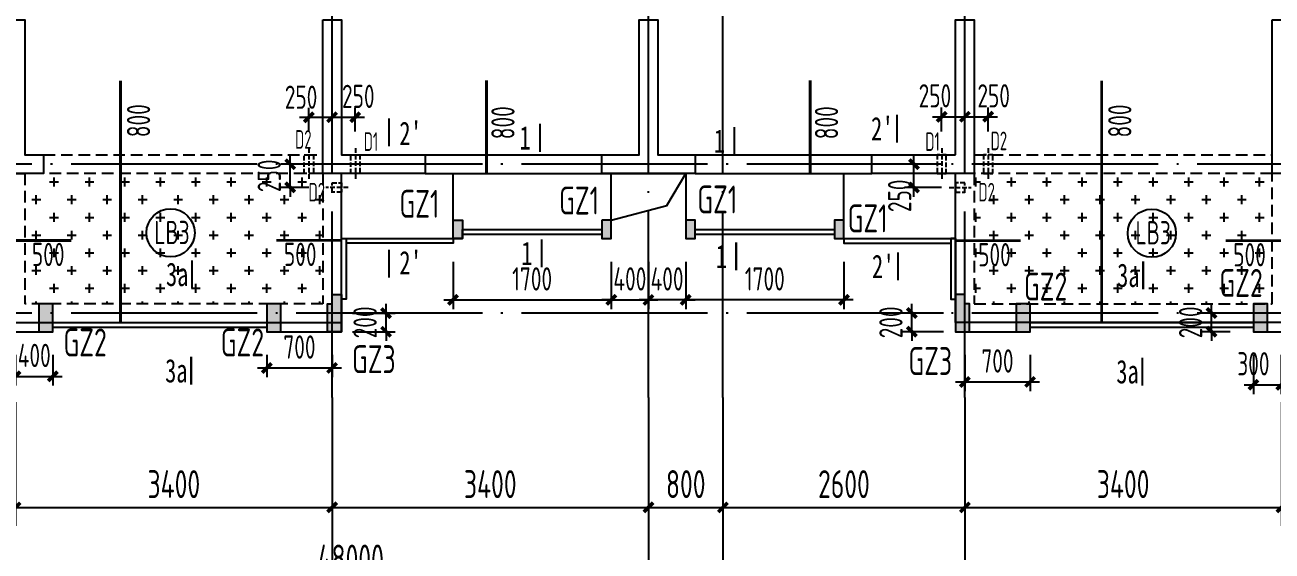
# Model space of a CAD drawing. Extents: x -173820 to 521180, y -715739 to 158231.
# Drawn here: x 15255 to 28655, y -54477 to -48822 of the extents above; entities that cross this region are included whole.
import ezdxf
from ezdxf.enums import TextEntityAlignment as Align

# ---------------------------------------------------------------- set-up
doc = ezdxf.new("R2010")
doc.units = 0
doc.header["$LTSCALE"] = 1000
for name, pattern in [('CONTINOUS', [0]), ('DASH', [0.35, 0.25, -0.1]), ('DOTE', [2.42, 2, -0.2, 0.02, -0.2]), ('HIDDEN2', [0.1875, 0.125, -0.0625])]:
    doc.linetypes.add(name, pattern=pattern)
for name, color, linetype in [('A-外装饰线脚', 7, 'Continuous'), ('A-线脚看线', 9, 'Continuous'), ('A-设备穿墙洞', 161, 'Continuous'), ('AXIS', 1, 'DOTE'), ('DIM', 3, 'Continuous'), ('DIM1', 3, 'Continuous'), ('JG1', 3, 'Continuous'), ('填充', 8, 'Continuous'), ('墙', 6, 'Continuous'), ('挑板', 3, 'Continuous'), ('板筋', 6, 'Continuous'), ('柱', 2, 'Continuous'), ('梁', 4, 'HIDDEN2'), ('模板线', 3, 'Continuous'), ('钢筋_文字', 7, 'Continuous'), ('钢筋长度标注', 7, 'Continuous')]:
    doc.layers.add(name, color=color, linetype=linetype)
doc.styles.add('TSSD_BOLD', font='tssdeng2.shx', dxfattribs={"width": 0.7, "height": 250, "bigfont": 'CHINA.shx'})
doc.styles.add('TSSD_Dimension', font='tssdeng.shx', dxfattribs={"width": 0.7, "bigfont": 'Hztxt.shx'})
doc.styles.add('zzt', font='tssdeng.shx', dxfattribs={"width": 0.7, "height": 300, "bigfont": 'tssdchn.shx'})
doc.styles.add('钢筋长度', font='tssdeng.shx', dxfattribs={"width": 0.7, "height": 300, "bigfont": 'tssdchn.shx'})
doc.styles.add('黑体', font='simhei.ttf', dxfattribs={"width": 0.8})
doc.dimstyles.new('DIM_1_100', dxfattribs={"dimtxt": 300, "dimasz": 100, "dimexe": 200, "dimexo": 50, "dimgap": 100, "dimtad": 1, "dimdec": 0, "dimzin": 0, "dimdsep": 46, "dimtxsty": 'zzt', "dimblk": 'ARCHTICK', "dimcen": 0, "dimclrt": 7, "dimadec": 0, "dimazin": 0, "dimtfac": 1, "dimtdec": 0, "dimtix": 1, "dimtmove": 2, "dimatfit": 0, "dimldrblk": 'ARCHTICK', "dimfxl": 0, "dimtolj": 1, "dimarcsym": 0})
doc.dimstyles.new('TSSD_100_100', dxfattribs={"dimtxt": 250, "dimasz": 100, "dimexe": 100, "dimexo": 250, "dimgap": 100, "dimtad": 1, "dimdec": 0, "dimzin": 0, "dimdsep": 46, "dimtxsty": 'TSSD_Dimension', "dimblk": 'ARCHTICK', "dimcen": 0, "dimdle": 100, "dimclrd": 3, "dimclre": 3, "dimclrt": 7, "dimadec": 0, "dimazin": 0, "dimtfac": 1, "dimtdec": 0, "dimtix": 1, "dimtmove": 2, "dimatfit": 3, "dimfxl": 0, "dimtolj": 1, "dimtzin": 0, "dimarcsym": 0})
pattern_1 = [(0, (-5244.65, -50319.18), (190.5, 190.5), [95.25, -285.75]), (90, (-5197.03, -50366.8), (-190.5, 190.5), [95.25, -285.75])]

# ---------------------------------------------------------------- blocks, each defined once
blk = doc.blocks.new('_ArchTick')
at = {"color": 4, "linetype": 'ByBlock', "const_width": 0.4}
blk.add_lwpolyline([(-0.5, -0.5), (0.5, 0.5)], dxfattribs=at)
blk = doc.blocks.new('*D436')
at = {"layer": 'Defpoints', "color": 0}
for p in [(20400, -2508), (23800, -2508), (23800, -3688)]:
    blk.add_point(p, dxfattribs=at)
at = {"layer": 'DIM1', "color": 0, "lineweight": -2}
for p, q in [((20400, -2558), (20400, -3888)), ((23800, -2558), (23800, -3888)), ((20400, -3688), (23800, -3688))]:
    blk.add_line(p, q, dxfattribs=at)
at = {"layer": 'DIM1', "color": 0, "lineweight": -2, "xscale": 100, "yscale": 100, "zscale": 100, "rotation": 180}
blk.add_blockref('_ArchTick', (20400, -3688), dxfattribs=at)
at = {"layer": 'DIM1', "color": 0, "lineweight": -2, "xscale": 100, "yscale": 100, "zscale": 100}
blk.add_blockref('_ArchTick', (23800, -3688), dxfattribs=at)
at = {"layer": 'DIM1', "color": 7, "insert": (22100, -3438), "char_height": 300, "attachment_point": 5, "style": 'zzt'}
blk.add_mtext('\\A1;3400', dxfattribs=at)
blk = doc.blocks.new('*D437')
at = {"layer": 'Defpoints', "color": 0}
for p in [(23800, -2508), (27200, -2508), (27200, -3688)]:
    blk.add_point(p, dxfattribs=at)
at = {"layer": 'DIM1', "color": 0, "lineweight": -2}
for p, q in [((23800, -2558), (23800, -3888)), ((27200, -2558), (27200, -3888)), ((23800, -3688), (27200, -3688))]:
    blk.add_line(p, q, dxfattribs=at)
at = {"layer": 'DIM1', "color": 0, "lineweight": -2, "xscale": 100, "yscale": 100, "zscale": 100, "rotation": 180}
blk.add_blockref('_ArchTick', (23800, -3688), dxfattribs=at)
at = {"layer": 'DIM1', "color": 0, "lineweight": -2, "xscale": 100, "yscale": 100, "zscale": 100}
blk.add_blockref('_ArchTick', (27200, -3688), dxfattribs=at)
at = {"layer": 'DIM1', "color": 7, "insert": (25500, -3438), "char_height": 300, "attachment_point": 5, "style": 'zzt'}
blk.add_mtext('\\A1;3400', dxfattribs=at)
blk = doc.blocks.new('*D438')
at = {"layer": 'Defpoints', "color": 0}
for p in [(27200, -2508), (28000, -2508), (28000, -3688)]:
    blk.add_point(p, dxfattribs=at)
at = {"layer": 'DIM1', "color": 0, "lineweight": -2}
for p, q in [((27200, -2558), (27200, -3888)), ((28000, -2558), (28000, -3888)), ((27200, -3688), (28000, -3688))]:
    blk.add_line(p, q, dxfattribs=at)
at = {"layer": 'DIM1', "color": 0, "lineweight": -2, "xscale": 100, "yscale": 100, "zscale": 100, "rotation": 180}
blk.add_blockref('_ArchTick', (27200, -3688), dxfattribs=at)
at = {"layer": 'DIM1', "color": 0, "lineweight": -2, "xscale": 100, "yscale": 100, "zscale": 100}
blk.add_blockref('_ArchTick', (28000, -3688), dxfattribs=at)
at = {"layer": 'DIM1', "color": 7, "insert": (27600, -3438), "char_height": 300, "attachment_point": 5, "style": 'zzt'}
blk.add_mtext('\\A1;800', dxfattribs=at)
blk = doc.blocks.new('*D439')
at = {"layer": 'Defpoints', "color": 0}
for p in [(28000, -2508), (30600, -2508), (30600, -3688)]:
    blk.add_point(p, dxfattribs=at)
at = {"layer": 'DIM1', "color": 0, "lineweight": -2}
for p, q in [((28000, -2558), (28000, -3888)), ((30600, -2558), (30600, -3888)), ((28000, -3688), (30600, -3688))]:
    blk.add_line(p, q, dxfattribs=at)
at = {"layer": 'DIM1', "color": 0, "lineweight": -2, "xscale": 100, "yscale": 100, "zscale": 100, "rotation": 180}
blk.add_blockref('_ArchTick', (28000, -3688), dxfattribs=at)
at = {"layer": 'DIM1', "color": 0, "lineweight": -2, "xscale": 100, "yscale": 100, "zscale": 100}
blk.add_blockref('_ArchTick', (30600, -3688), dxfattribs=at)
at = {"layer": 'DIM1', "color": 7, "insert": (29300, -3438), "char_height": 300, "attachment_point": 5, "style": 'zzt'}
blk.add_mtext('\\A1;2600', dxfattribs=at)
blk = doc.blocks.new('*D440')
at = {"layer": 'Defpoints', "color": 0}
for p in [(30600, -2508), (34000, -2508), (34000, -3688)]:
    blk.add_point(p, dxfattribs=at)
at = {"layer": 'DIM1', "color": 0, "lineweight": -2}
for p, q in [((30600, -2558), (30600, -3888)), ((34000, -2558), (34000, -3888)), ((30600, -3688), (34000, -3688))]:
    blk.add_line(p, q, dxfattribs=at)
at = {"layer": 'DIM1', "color": 0, "lineweight": -2, "xscale": 100, "yscale": 100, "zscale": 100, "rotation": 180}
blk.add_blockref('_ArchTick', (30600, -3688), dxfattribs=at)
at = {"layer": 'DIM1', "color": 0, "lineweight": -2, "xscale": 100, "yscale": 100, "zscale": 100}
blk.add_blockref('_ArchTick', (34000, -3688), dxfattribs=at)
at = {"layer": 'DIM1', "color": 7, "insert": (32300, -3438), "char_height": 300, "attachment_point": 5, "style": 'zzt'}
blk.add_mtext('\\A1;3400', dxfattribs=at)
blk = doc.blocks.new('*D446')
at = {"layer": 'Defpoints', "color": 0}
for p in [(0, -2508), (48000, -2508), (48000, -4488)]:
    blk.add_point(p, dxfattribs=at)
at = {"layer": 'DIM1', "color": 0, "lineweight": -2}
for p, q in [((0, -2558), (0, -4688)), ((48000, -2558), (48000, -4688)), ((0, -4488), (48000, -4488))]:
    blk.add_line(p, q, dxfattribs=at)
at = {"layer": 'DIM1', "color": 0, "lineweight": -2, "xscale": 100, "yscale": 100, "zscale": 100, "rotation": 180}
blk.add_blockref('_ArchTick', (0, -4488), dxfattribs=at)
at = {"layer": 'DIM1', "color": 0, "lineweight": -2, "xscale": 100, "yscale": 100, "zscale": 100}
blk.add_blockref('_ArchTick', (48000, -4488), dxfattribs=at)
at = {"layer": 'DIM1', "color": 7, "insert": (24000, -4238), "char_height": 300, "attachment_point": 5, "style": 'zzt'}
blk.add_mtext('\\A1;48000', dxfattribs=at)
blk = doc.blocks.new('*D2415')
at = {"layer": 'Defpoints', "color": 0}
for p in [(14755, -52119), (15155, -52119), (15155, -52599)]:
    blk.add_point(p, dxfattribs=at)
at = {"layer": 'DIM', "color": 3, "lineweight": -2}
for p, q in [((14755, -52369), (14755, -52699)), ((15155, -52369), (15155, -52699)), ((14755, -52599), (14655, -52599)), ((14755, -52599), (15155, -52599)), ((15155, -52599), (15255, -52599))]:
    blk.add_line(p, q, dxfattribs=at)
at = {"layer": 'DIM', "color": 3, "lineweight": -2, "xscale": 100, "yscale": 100, "zscale": 100}
blk.add_blockref('_ArchTick', (14755, -52599), dxfattribs=at)
at = {"layer": 'DIM', "color": 3, "lineweight": -2, "xscale": 100, "yscale": 100, "zscale": 100, "rotation": 180}
blk.add_blockref('_ArchTick', (15155, -52599), dxfattribs=at)
at = {"layer": 'DIM', "color": 7, "insert": (14955, -52374), "char_height": 250, "attachment_point": 5, "style": 'TSSD_Dimension'}
blk.add_mtext('\\A1;400', dxfattribs=at)
blk = doc.blocks.new('*D2416')
at = {"layer": 'Defpoints', "color": 0}
for p in [(15155, -52119), (15555, -52119), (15555, -52599)]:
    blk.add_point(p, dxfattribs=at)
at = {"layer": 'DIM', "color": 3, "lineweight": -2}
for p, q in [((15155, -52369), (15155, -52699)), ((15555, -52369), (15555, -52699)), ((15155, -52599), (15055, -52599)), ((15155, -52599), (15555, -52599)), ((15555, -52599), (15655, -52599))]:
    blk.add_line(p, q, dxfattribs=at)
at = {"layer": 'DIM', "color": 3, "lineweight": -2, "xscale": 100, "yscale": 100, "zscale": 100}
blk.add_blockref('_ArchTick', (15155, -52599), dxfattribs=at)
at = {"layer": 'DIM', "color": 3, "lineweight": -2, "xscale": 100, "yscale": 100, "zscale": 100, "rotation": 180}
blk.add_blockref('_ArchTick', (15555, -52599), dxfattribs=at)
at = {"layer": 'DIM', "color": 7, "insert": (15355, -52374), "char_height": 250, "attachment_point": 5, "style": 'TSSD_Dimension'}
blk.add_mtext('\\A1;400', dxfattribs=at)
blk = doc.blocks.new('*D2417')
at = {"layer": 'Defpoints', "color": 0}
for p in [(17855, -52119), (18555, -52119), (18555, -52509)]:
    blk.add_point(p, dxfattribs=at)
at = {"layer": 'DIM', "color": 3, "lineweight": -2}
for p, q in [((17855, -52369), (17855, -52609)), ((18555, -52369), (18555, -52609)), ((17755, -52509), (18655, -52509))]:
    blk.add_line(p, q, dxfattribs=at)
at = {"layer": 'DIM', "color": 3, "lineweight": -2, "xscale": 100, "yscale": 100, "zscale": 100, "rotation": 180}
blk.add_blockref('_ArchTick', (17855, -52509), dxfattribs=at)
at = {"layer": 'DIM', "color": 3, "lineweight": -2, "xscale": 100, "yscale": 100, "zscale": 100}
blk.add_blockref('_ArchTick', (18555, -52509), dxfattribs=at)
at = {"layer": 'DIM', "color": 7, "insert": (18205, -52284), "char_height": 250, "attachment_point": 5, "style": 'TSSD_Dimension'}
blk.add_mtext('\\A1;700', dxfattribs=at)
blk = doc.blocks.new('*D2418')
at = {"layer": 'Defpoints', "color": 0}
for p in [(19855, -51117), (21555, -51117), (21555, -51777)]:
    blk.add_point(p, dxfattribs=at)
at = {"layer": 'DIM', "color": 3, "lineweight": -2}
for p, q in [((19855, -51367), (19855, -51877)), ((21555, -51367), (21555, -51877)), ((19755, -51777), (21655, -51777))]:
    blk.add_line(p, q, dxfattribs=at)
at = {"layer": 'DIM', "color": 3, "lineweight": -2, "xscale": 100, "yscale": 100, "zscale": 100, "rotation": 180}
blk.add_blockref('_ArchTick', (19855, -51777), dxfattribs=at)
at = {"layer": 'DIM', "color": 3, "lineweight": -2, "xscale": 100, "yscale": 100, "zscale": 100}
blk.add_blockref('_ArchTick', (21555, -51777), dxfattribs=at)
at = {"layer": 'DIM', "color": 7, "insert": (20705, -51552), "char_height": 250, "attachment_point": 5, "style": 'TSSD_Dimension'}
blk.add_mtext('\\A1;1700', dxfattribs=at)
blk = doc.blocks.new('*D2419')
at = {"layer": 'Defpoints', "color": 0}
for p in [(21555, -51117), (21955, -51117), (21955, -51777)]:
    blk.add_point(p, dxfattribs=at)
at = {"layer": 'DIM', "color": 3, "lineweight": -2}
for p, q in [((21555, -51367), (21555, -51877)), ((21955, -51367), (21955, -51877)), ((21555, -51777), (21455, -51777)), ((21555, -51777), (21955, -51777)), ((21955, -51777), (22055, -51777))]:
    blk.add_line(p, q, dxfattribs=at)
at = {"layer": 'DIM', "color": 3, "lineweight": -2, "xscale": 100, "yscale": 100, "zscale": 100}
blk.add_blockref('_ArchTick', (21555, -51777), dxfattribs=at)
at = {"layer": 'DIM', "color": 3, "lineweight": -2, "xscale": 100, "yscale": 100, "zscale": 100, "rotation": 180}
blk.add_blockref('_ArchTick', (21955, -51777), dxfattribs=at)
at = {"layer": 'DIM', "color": 7, "insert": (21755, -51552), "char_height": 250, "attachment_point": 5, "style": 'TSSD_Dimension'}
blk.add_mtext('\\A1;400', dxfattribs=at)
blk = doc.blocks.new('*D2420')
at = {"layer": 'Defpoints', "color": 0}
for p in [(22355, -51117), (24055, -51117), (22355, -51777)]:
    blk.add_point(p, dxfattribs=at)
at = {"layer": 'DIM', "color": 3, "lineweight": -2}
for p, q in [((22355, -51367), (22355, -51877)), ((24055, -51367), (24055, -51877)), ((24155, -51777), (22255, -51777))]:
    blk.add_line(p, q, dxfattribs=at)
at = {"layer": 'DIM', "color": 3, "lineweight": -2, "xscale": 100, "yscale": 100, "zscale": 100, "rotation": 180}
blk.add_blockref('_ArchTick', (22355, -51777), dxfattribs=at)
at = {"layer": 'DIM', "color": 3, "lineweight": -2, "xscale": 100, "yscale": 100, "zscale": 100}
blk.add_blockref('_ArchTick', (24055, -51777), dxfattribs=at)
at = {"layer": 'DIM', "color": 7, "insert": (23205, -51552), "char_height": 250, "attachment_point": 5, "style": 'TSSD_Dimension'}
blk.add_mtext('\\A1;1700', dxfattribs=at)
blk = doc.blocks.new('*D2421')
at = {"layer": 'Defpoints', "color": 0}
for p in [(21955, -51777), (21955, -51777), (22355, -51777)]:
    blk.add_point(p, dxfattribs=at)
at = {"layer": 'DIM', "color": 3, "lineweight": -2}
for p, q in [((21955, -51527), (21955, -51677)), ((22355, -51527), (22355, -51677)), ((21955, -51777), (21855, -51777)), ((22355, -51777), (21955, -51777)), ((22355, -51777), (22455, -51777))]:
    blk.add_line(p, q, dxfattribs=at)
at = {"layer": 'DIM', "color": 3, "lineweight": -2, "xscale": 100, "yscale": 100, "zscale": 100}
blk.add_blockref('_ArchTick', (21955, -51777), dxfattribs=at)
at = {"layer": 'DIM', "color": 3, "lineweight": -2, "xscale": 100, "yscale": 100, "zscale": 100, "rotation": 180}
blk.add_blockref('_ArchTick', (22355, -51777), dxfattribs=at)
at = {"layer": 'DIM', "color": 7, "insert": (22155, -51552), "char_height": 250, "attachment_point": 5, "style": 'TSSD_Dimension'}
blk.add_mtext('\\A1;400', dxfattribs=at)
blk = doc.blocks.new('*D2422')
at = {"layer": 'Defpoints', "color": 0}
for p in [(25355, -52119), (26055, -52119), (26055, -52659)]:
    blk.add_point(p, dxfattribs=at)
at = {"layer": 'DIM', "color": 3, "lineweight": -2}
for p, q in [((25355, -52369), (25355, -52759)), ((26055, -52369), (26055, -52759)), ((25255, -52659), (26155, -52659))]:
    blk.add_line(p, q, dxfattribs=at)
at = {"layer": 'DIM', "color": 3, "lineweight": -2, "xscale": 100, "yscale": 100, "zscale": 100, "rotation": 180}
blk.add_blockref('_ArchTick', (25355, -52659), dxfattribs=at)
at = {"layer": 'DIM', "color": 3, "lineweight": -2, "xscale": 100, "yscale": 100, "zscale": 100}
blk.add_blockref('_ArchTick', (26055, -52659), dxfattribs=at)
at = {"layer": 'DIM', "color": 7, "insert": (25705, -52434), "char_height": 250, "attachment_point": 5, "style": 'TSSD_Dimension'}
blk.add_mtext('\\A1;700', dxfattribs=at)
blk = doc.blocks.new('*D2423')
at = {"layer": 'Defpoints', "color": 0}
for p in [(28455, -52119), (28755, -52119), (28755, -52689)]:
    blk.add_point(p, dxfattribs=at)
at = {"layer": 'DIM', "color": 3, "lineweight": -2}
for p, q in [((28455, -52369), (28455, -52789)), ((28755, -52369), (28755, -52789)), ((28355, -52689), (28855, -52689))]:
    blk.add_line(p, q, dxfattribs=at)
at = {"layer": 'DIM', "color": 3, "lineweight": -2, "xscale": 100, "yscale": 100, "zscale": 100, "rotation": 180}
blk.add_blockref('_ArchTick', (28455, -52689), dxfattribs=at)
at = {"layer": 'DIM', "color": 3, "lineweight": -2, "xscale": 100, "yscale": 100, "zscale": 100}
blk.add_blockref('_ArchTick', (28755, -52689), dxfattribs=at)
at = {"layer": 'DIM', "color": 7, "insert": (28455, -52464), "char_height": 250, "attachment_point": 5, "style": 'TSSD_Dimension'}
blk.add_mtext('\\A1;300', dxfattribs=at)
blk = doc.blocks.new('*D2440')
at = {"layer": 'Defpoints', "color": 0}
for p in [(18525, -51919), (19135, -51919), (18525, -52119)]:
    blk.add_point(p, dxfattribs=at)
at = {"layer": 'DIM', "color": 3, "lineweight": -2}
for p, q in [((19135, -51919), (19135, -51819)), ((18775, -51919), (19235, -51919)), ((19135, -52119), (19135, -51919)), ((18775, -52119), (19235, -52119)), ((19135, -52119), (19135, -52219))]:
    blk.add_line(p, q, dxfattribs=at)
at = {"layer": 'DIM', "color": 3, "lineweight": -2, "xscale": 100, "yscale": 100, "zscale": 100}
for p, rotation in [((19135, -51919), 270), ((19135, -52119), 90)]:
    blk.add_blockref('_ArchTick', p, dxfattribs=dict(at, rotation=rotation))
at = {"layer": 'DIM', "color": 7, "insert": (18910, -52019), "char_height": 250, "attachment_point": 5, "rotation": 90, "style": 'TSSD_Dimension'}
blk.add_mtext('\\A1;200', dxfattribs=at)
blk = doc.blocks.new('*D2441')
at = {"layer": 'Defpoints', "color": 0}
for p in [(24785, -51919), (25375, -51919), (25375, -52119)]:
    blk.add_point(p, dxfattribs=at)
at = {"layer": 'DIM', "color": 3, "lineweight": -2}
for p, q in [((24785, -51919), (24785, -51819)), ((25125, -51919), (24685, -51919)), ((24785, -52119), (24785, -51919)), ((25125, -52119), (24685, -52119)), ((24785, -52119), (24785, -52219))]:
    blk.add_line(p, q, dxfattribs=at)
at = {"layer": 'DIM', "color": 3, "lineweight": -2, "xscale": 100, "yscale": 100, "zscale": 100}
for p, rotation in [((24785, -51919), 270), ((24785, -52119), 90)]:
    blk.add_blockref('_ArchTick', p, dxfattribs=dict(at, rotation=rotation))
at = {"layer": 'DIM', "color": 7, "insert": (24560, -52019), "char_height": 250, "attachment_point": 5, "rotation": 90, "style": 'TSSD_Dimension'}
blk.add_mtext('\\A1;200', dxfattribs=at)
blk = doc.blocks.new('*D2442')
at = {"layer": 'Defpoints', "color": 0}
for p in [(28005, -51919), (28455, -51919), (28455, -52119)]:
    blk.add_point(p, dxfattribs=at)
at = {"layer": 'DIM', "color": 3, "lineweight": -2}
for p, q in [((28005, -51919), (28005, -51819)), ((28205, -51919), (27905, -51919)), ((28005, -52119), (28005, -51919)), ((28205, -52119), (27905, -52119)), ((28005, -52119), (28005, -52219))]:
    blk.add_line(p, q, dxfattribs=at)
at = {"layer": 'DIM', "color": 3, "lineweight": -2, "xscale": 100, "yscale": 100, "zscale": 100}
for p, rotation in [((28005, -51919), 270), ((28005, -52119), 90)]:
    blk.add_blockref('_ArchTick', p, dxfattribs=dict(at, rotation=rotation))
at = {"layer": 'DIM', "color": 7, "insert": (27780, -52019), "char_height": 250, "attachment_point": 5, "rotation": 90, "style": 'TSSD_Dimension'}
blk.add_mtext('\\A1;200', dxfattribs=at)
blk = doc.blocks.new('$166895')
at = {"layer": '模板线', "color": 4, "const_width": 22.7}
for points in [[(223, 2154), (223, 1851)], [(243, 913), (243, 611)]]:
    blk.add_lwpolyline(points, dxfattribs=at)
at = {"layer": '模板线', "color": 0, "style": '黑体', "width": 0.7}
for p in [(63, 2003), (83, 762)]:
    blk.add_text('1', height=252, dxfattribs=at).set_placement(p, align=Align.MIDDLE_CENTER)
blk = doc.blocks.new('$1466424')
at = {"layer": '板筋', "const_width": 30}
for points in [[(21627, 4), (21627, 2603)], [(25560, 1604), (25560, 2604)], [(29037, 1604), (29037, 2604)], [(32170, 0), (32170, 2600)], [(19900, 884), (21100, 884)], [(23300, 885), (24000, 885)], [(30600, 881), (31300, 881)], [(33500, 881), (34200, 881)]]:
    blk.add_lwpolyline(points, dxfattribs=at)
at = {"layer": '钢筋_文字'}
for centre in [(22165, 966, 0), (32708, 962, 0)]:
    blk.add_circle(centre, 259, dxfattribs=at)
at = {"layer": '钢筋_文字', "style": 'TSSD_BOLD', "width": 0.7}
for p in [(21990, 845, 0), (32533, 842, 0)]:
    blk.add_text('LB3', height=250, dxfattribs=at).set_placement(p)
at = {"layer": '钢筋长度标注', "style": '钢筋长度', "width": 0.7}
for p in [(21946, 1994), (25861, 1972), (29338, 1972), (32489, 1991)]:
    blk.add_text('800', height=250, rotation=90, dxfattribs=at).set_placement(p)
for p in [(20675, 609), (23383, 610), (30842, 606), (33583, 606)]:
    blk.add_text('500', height=250, dxfattribs=at).set_placement(p)
blk = doc.blocks.new('$158025')
at = {"layer": 'JG1'}
blk.add_hatch(color=8, dxfattribs=at).paths.add_polyline_path([(150, 300), (100, 300), (100, 400), (0, 400), (0, 0), (150, 0)])
at = {"layer": 'JG1', "elevation": 0}
blk.add_lwpolyline([(100, 400), (0, 400), (0, 0), (150, 0), (150, 300), (150, 300), (100, 300)], close=True, dxfattribs=at)
blk = doc.blocks.new('$133032')
at = {"layer": '挑板'}
for points in [[(20100, 0), (20900, 0), (20900, 100), (23200, 100), (23200, 0), (24000, 0), (24000, 1000), (25300, 1000), (25300, 1100), (26800, 1100), (26800, 1000), (26900, 1000), (26900, 1700), (27700, 1700), (27700, 1000), (27800, 1000), (27800, 1100), (29300, 1100), (29300, 1000), (29400, 1000), (29400, 1000), (30600, 1000), (30600, 0), (31400, 0), (31400, 100), (33800, 100), (33800, 0), (34600, 0)], [(25200, 1000), (25200, 1700)], [(29400, 1000), (29400, 1700)]]:
    blk.add_lwpolyline(points, dxfattribs=at)
blk = doc.blocks.new('$1981617')
at = {"layer": '柱'}
blk.add_hatch(color=8, dxfattribs=at).paths.add_polyline_path([(150, 0), (150, 300), (0, 300), (0, 0)])
at = {"layer": '柱', "color": 3, "elevation": 0}
blk.add_lwpolyline([(150, 0), (150, 300), (0, 300), (0, 0)], close=True, dxfattribs=at)
blk = doc.blocks.new('$1839168')
at = {"layer": '柱'}
blk.add_hatch(color=8, dxfattribs=at).paths.add_polyline_path([(0, 200), (0, 0), (100, 0), (100, 200)])
at = {"layer": '柱', "color": 3, "elevation": 0}
blk.add_lwpolyline([(0, 200), (0, 0), (100, 0), (100, 200)], close=True, dxfattribs=at)
blk = doc.blocks.new('$1691164')
at = {"layer": '柱'}
blk.add_hatch(color=8, dxfattribs=at).paths.add_polyline_path([(0, 0), (100, 0), (100, 200), (0, 200)])
at = {"layer": '柱', "color": 3, "elevation": 0}
blk.add_lwpolyline([(100, 200), (0, 200), (0, 0), (100, 0), (100, 0), (100, 0)], close=True, dxfattribs=at)
blk = doc.blocks.new('$1222607')
at = {"layer": '柱', "xscale": -1}
blk.add_blockref('$1691164', (25300, 1000, 0), dxfattribs=at)
at = {"layer": '柱'}
for name, p in [('$1839168', (26800, 1000, 0)), ('$1839168', (27700, 1000, 0)), ('$1691164', (29300, 1000, 0)), ('$1981617', (20750, 0, 0)), ('$1981617', (23200, 0, 0)), ('$1981617', (31250, 0, 0)), ('$1981617', (33800, 0, 0))]:
    blk.add_blockref(name, p, dxfattribs=at)
blk = doc.blocks.new('$1413619')
at = {"layer": 'A-线脚看线', "color": 5, "elevation": 0}
for points in [[(24050, 950), (24100, 950), (24100, 300), (24050, 300)], [(25250, 950), (25250, 900), (24100, 900)], [(25350, 1000), (26850, 1000)], [(27850, 1000), (29350, 1000)], [(29450, 950), (29450, 900), (30600, 900)], [(30650, 950), (30600, 950), (30600, 300), (30650, 300)], [(20950, 0), (23250, 0)], [(31450, 0), (33850, 0)]]:
    blk.add_lwpolyline(points, dxfattribs=at)
blk = doc.blocks.new('$1427617')
at = {"layer": 'A-设备穿墙洞', "linetype": 'DASH', "ltscale": 0.2, "elevation": 0}
for points in [[(2775, 9085), (2875, 9085), (2875, 9285), (2775, 9285)], [(4575, 9085), (4675, 9085), (4675, 9285), (4575, 9285)], [(0, 6185), (150, 6185), (150, 5985), (0, 5985)], [(2775, 285), (2875, 285), (2875, 485), (2775, 485)]]:
    blk.add_lwpolyline(points, close=True, dxfattribs=at)
for points in [[(2825, 9357), (2825, 9018)], [(4625, 9017), (4625, 9352)], [(75, 6281), (75, 5881)], [(2825, 557), (2825, 218)]]:
    blk.add_lwpolyline(points, dxfattribs=at)
at = {"layer": 'A-设备穿墙洞', "linetype": 'DASH', "ltscale": 0.2}
for points in [[(3325, 557), (3325, 218)], [(2904, 135), (3142, 135)]]:
    blk.add_lwpolyline(points, dxfattribs=at)
for points in [[(3275, 285), (3375, 285), (3375, 485), (3275, 485)], [(3075, 85), (3075, 185), (2975, 185), (2975, 85)]]:
    blk.add_lwpolyline(points, close=True, dxfattribs=at)
at = {"layer": 'A-设备穿墙洞', "color": 7, "linetype": 'DASH', "ltscale": 0.2, "style": 'zzt', "width": 0.6}
for s, p in [('D1', (2640, 9316, 0)), ('P', (4701, 9337, 0)), ('PF', (132, 6222, 0)), ('D1', (2649, 528, 0)), ('D2', (3351, 536, 0)), ('D2', (3220, -15, 0))]:
    blk.add_text(s, height=200, dxfattribs=at).set_placement(p)
blk = doc.blocks.new('*D11666')
at = {"layer": 'Defpoints', "color": 0}
for p in [(24800, 1052), (24550, 648), (24800, 648, 0)]:
    blk.add_point(p, dxfattribs=at)
at = {"layer": 'DIM1', "color": 3, "lineweight": -2}
for p, q in [((24550, 898), (24550, 1152)), ((24800, 898), (24800, 1152)), ((24450, 1052), (24900, 1052))]:
    blk.add_line(p, q, dxfattribs=at)
at = {"layer": 'DIM1', "color": 3, "lineweight": -2, "xscale": 100, "yscale": 100, "zscale": 100, "rotation": 180}
blk.add_blockref('_ArchTick', (24550, 1052), dxfattribs=at)
at = {"layer": 'DIM1', "color": 3, "lineweight": -2, "xscale": 100, "yscale": 100, "zscale": 100}
blk.add_blockref('_ArchTick', (24800, 1052), dxfattribs=at)
at = {"layer": 'DIM1', "color": 7, "insert": (24467, 1268), "char_height": 250, "attachment_point": 5, "style": 'TSSD_Dimension'}
blk.add_mtext('\\A1;250', dxfattribs=at)
blk = doc.blocks.new('*D11667')
at = {"layer": 'Defpoints', "color": 0}
for p in [(25050, 1052), (24800, 648, 0), (25050, 648, 0)]:
    blk.add_point(p, dxfattribs=at)
at = {"layer": 'DIM1', "color": 3, "lineweight": -2}
for p, q in [((24800, 898), (24800, 1152)), ((25050, 898), (25050, 1152)), ((24700, 1052), (25150, 1052))]:
    blk.add_line(p, q, dxfattribs=at)
at = {"layer": 'DIM1', "color": 3, "lineweight": -2, "xscale": 100, "yscale": 100, "zscale": 100, "rotation": 180}
blk.add_blockref('_ArchTick', (24800, 1052), dxfattribs=at)
at = {"layer": 'DIM1', "color": 3, "lineweight": -2, "xscale": 100, "yscale": 100, "zscale": 100}
blk.add_blockref('_ArchTick', (25050, 1052), dxfattribs=at)
at = {"layer": 'DIM1', "color": 7, "insert": (25082, 1277), "char_height": 250, "attachment_point": 5, "style": 'TSSD_Dimension'}
blk.add_mtext('\\A1;250', dxfattribs=at)
blk = doc.blocks.new('*D11668')
at = {"layer": 'Defpoints', "color": 0}
for p in [(24350, 548), (24800, 548, 0), (24800, 298)]:
    blk.add_point(p, dxfattribs=at)
at = {"layer": 'DIM1', "color": 3, "lineweight": -2}
for p, q in [((24550, 548), (24250, 548)), ((24350, 548), (24350, 648)), ((24350, 298), (24350, 548)), ((24550, 298), (24250, 298)), ((24350, 298), (24350, 198))]:
    blk.add_line(p, q, dxfattribs=at)
at = {"layer": 'DIM1', "color": 3, "lineweight": -2, "xscale": 100, "yscale": 100, "zscale": 100}
for p, rotation in [((24350, 548), 270), ((24350, 298), 90)]:
    blk.add_blockref('_ArchTick', p, dxfattribs=dict(at, rotation=rotation))
at = {"layer": 'DIM1', "color": 7, "insert": (24125, 423), "char_height": 250, "attachment_point": 5, "rotation": 90, "style": 'TSSD_Dimension'}
blk.add_mtext('\\A1;250', dxfattribs=at)
blk = doc.blocks.new('*D11669')
at = {"layer": 'Defpoints', "color": 0}
for p in [(31600, 1058), (31350, 648, 0), (31600, 648, 0)]:
    blk.add_point(p, dxfattribs=at)
at = {"layer": 'DIM1', "color": 3, "lineweight": -2}
for p, q in [((31350, 898), (31350, 1158)), ((31600, 898), (31600, 1158)), ((31250, 1058), (31700, 1058))]:
    blk.add_line(p, q, dxfattribs=at)
at = {"layer": 'DIM1', "color": 3, "lineweight": -2, "xscale": 100, "yscale": 100, "zscale": 100, "rotation": 180}
blk.add_blockref('_ArchTick', (31350, 1058), dxfattribs=at)
at = {"layer": 'DIM1', "color": 3, "lineweight": -2, "xscale": 100, "yscale": 100, "zscale": 100}
blk.add_blockref('_ArchTick', (31600, 1058), dxfattribs=at)
at = {"layer": 'DIM1', "color": 7, "insert": (31278, 1283), "char_height": 250, "attachment_point": 5, "style": 'TSSD_Dimension'}
blk.add_mtext('\\A1;250', dxfattribs=at)
blk = doc.blocks.new('*D11670')
at = {"layer": 'Defpoints', "color": 0}
for p in [(31850, 1058), (31600, 648, 0), (31850, 648)]:
    blk.add_point(p, dxfattribs=at)
at = {"layer": 'DIM1', "color": 3, "lineweight": -2}
for p, q in [((31600, 898), (31600, 1158)), ((31850, 898), (31850, 1158)), ((31500, 1058), (31950, 1058))]:
    blk.add_line(p, q, dxfattribs=at)
at = {"layer": 'DIM1', "color": 3, "lineweight": -2, "xscale": 100, "yscale": 100, "zscale": 100, "rotation": 180}
blk.add_blockref('_ArchTick', (31600, 1058), dxfattribs=at)
at = {"layer": 'DIM1', "color": 3, "lineweight": -2, "xscale": 100, "yscale": 100, "zscale": 100}
blk.add_blockref('_ArchTick', (31850, 1058), dxfattribs=at)
at = {"layer": 'DIM1', "color": 7, "insert": (31909, 1283), "char_height": 250, "attachment_point": 5, "style": 'TSSD_Dimension'}
blk.add_mtext('\\A1;250', dxfattribs=at)
blk = doc.blocks.new('*D11671')
at = {"layer": 'Defpoints', "color": 0}
for p in [(31052, 548), (31600, 548, 0), (31600, 298)]:
    blk.add_point(p, dxfattribs=at)
at = {"layer": 'DIM1', "color": 3, "lineweight": -2}
for p, q in [((31350, 548), (30952, 548)), ((31052, 198), (31052, 648)), ((31350, 298), (30952, 298))]:
    blk.add_line(p, q, dxfattribs=at)
at = {"layer": 'DIM1', "color": 3, "lineweight": -2, "xscale": 100, "yscale": 100, "zscale": 100}
for p, rotation in [((31052, 548), 90), ((31052, 298), 270)]:
    blk.add_blockref('_ArchTick', p, dxfattribs=dict(at, rotation=rotation))
at = {"layer": 'DIM1', "color": 7, "insert": (30899, 208), "char_height": 250, "attachment_point": 5, "rotation": 90, "style": 'TSSD_Dimension'}
blk.add_mtext('\\A1;250', dxfattribs=at)
blk = doc.blocks.new('$1943368')
at = {"layer": '模板线', "color": 4, "const_width": 22.7}
for points in [[(295, 1338), (295, 1036)], [(286, 302), (286, 0)]]:
    blk.add_lwpolyline(points, dxfattribs=at)
at = {"layer": '模板线', "color": 0, "style": '黑体', "width": 0.7}
for p in [(136, 1187), (127, 151)]:
    blk.add_text('3a', height=252, dxfattribs=at).set_placement(p, align=Align.MIDDLE_CENTER)
blk = doc.blocks.new('$1568868')
at = {"layer": '模板线', "color": 4, "const_width": 22.7}
for points in [[(0, 1712), (0, 1410)], [(0, 302), (0, 0)]]:
    blk.add_lwpolyline(points, dxfattribs=at)
at = {"layer": '模板线', "color": 0, "style": '黑体', "width": 0.7}
for p in [(231, 1551), (231, 161)]:
    blk.add_text("2'", height=252, dxfattribs=at).set_placement(p, align=Align.MIDDLE_CENTER)
blk = doc.blocks.new('$1149292')
at = {"layer": '模板线', "color": 4, "const_width": 22.7}
for points in [[(286, 1783), (286, 1480)], [(296, 302), (296, 0)]]:
    blk.add_lwpolyline(points, dxfattribs=at)
at = {"layer": '模板线', "color": 0, "style": '黑体', "width": 0.7}
for p in [(127, 1631), (137, 151)]:
    blk.add_text("2'", height=252, dxfattribs=at).set_placement(p, align=Align.MIDDLE_CENTER)
blk = doc.blocks.new('$1783196')
at = {"layer": 'AXIS'}
for p, q in [((29034.9, 3480), (29034.9, 14788.4)), ((32434.9, 3480), (32434.9, 14788.3)), ((33234.9, 3480), (33234.9, 14788.3)), ((35834.9, 3480), (35834.9, 14788.3)), ((54849.9, 5988.3), (4360, 5988.3)), ((54849.9, 4388.3), (4360, 4388.3))]:
    blk.add_line(p, q, dxfattribs=at)
at = {"layer": 'DIM1'}
for p, q in [((29034.9, 3480), (29034.9, 800)), ((32434.9, 3480), (32434.9, 800)), ((33234.9, 3480), (33234.9, 800)), ((35834.9, 3480), (35834.9, 800))]:
    blk.add_line(p, q, dxfattribs=at)
for p1, p2, distance, picture, middle in [((5234.9, 3480), (53234.9, 3480), -1980, '*D446', (29234.9, 1750)), ((25634.9, 3480), (29034.9, 3480), -1180, '*D436', (27334.9, 2550)), ((29034.9, 3480), (32434.9, 3480), -1180, '*D437', (30734.9, 2550)), ((32434.9, 3480), (33234.9, 3480), -1180, '*D438', (32834.9, 2550)), ((33234.9, 3480), (35834.9, 3480), -1180, '*D439', (34534.9, 2550)), ((35834.9, 3480), (39234.9, 3480), -1180, '*D440', (37534.9, 2550))]:
    dim = blk.add_aligned_dim(p1=p1, p2=p2, distance=distance, dimstyle='DIM_1_100', dxfattribs=at)
    dim.commit()
    dim.dimension.update_dxf_attribs({"geometry": picture, "text_midpoint": middle, "insert": (5234.9, 5988.3)})
blk = doc.blocks.new('$1186913')
at = {"layer": 'A-设备穿墙洞', "linetype": 'DASH', "ltscale": 0.2}
for points in [[(24550.2, 719.2), (24550.2, 380.7)], [(24971.5, 297.9), (24733, 297.9)]]:
    blk.add_lwpolyline(points, dxfattribs=at)
at = {"layer": 'A-设备穿墙洞', "linetype": 'DASH', "ltscale": 0.2, "elevation": 0}
blk.add_lwpolyline([(25050.2, 719.2), (25050.2, 380.7)], dxfattribs=at)
at = {"layer": 'A-设备穿墙洞', "linetype": 'DASH', "ltscale": 0.2}
for points in [[(24600.2, 447.9), (24500.2, 447.9), (24500.2, 647.9), (24600.2, 647.9)], [(24800.2, 247.9), (24800.2, 347.9), (24900.2, 347.9), (24900.2, 247.9)]]:
    blk.add_lwpolyline(points, close=True, dxfattribs=at)
at = {"layer": 'A-设备穿墙洞', "linetype": 'DASH', "ltscale": 0.2, "elevation": 0}
blk.add_lwpolyline([(25100.2, 447.9), (25000.2, 447.9), (25000.2, 647.9), (25100.2, 647.9)], close=True, dxfattribs=at)
at = {"layer": 'A-设备穿墙洞'}
blk.add_blockref('$1427617', (28525.2, 162.5), dxfattribs=at)
at = {"layer": 'A-设备穿墙洞', "color": 7, "linetype": 'DASH', "ltscale": 0.2, "style": 'zzt', "width": 0.6}
for s, p in [('D2', (24402.8, 713.9, 0)), ('D1', (25140.1, 690.9, 0)), ('D2', (24547.5, 147.1, 0))]:
    blk.add_text(s, height=200, dxfattribs=at).set_placement(p)
at = {"layer": 'DIM1'}
for base, p1, p2, picture, middle in [((24800.2, 1052.1), (24550.2, 647.9), (24800.2, 647.9, 0), '*D11666', (24467.1, 1267.6)), ((25050.2, 1052.1), (24800.2, 647.9, 0), (25050.2, 647.9, 0), '*D11667', (25082.3, 1277.1)), ((31600.2, 1058), (31350.2, 647.9, 0), (31600.2, 647.9, 0), '*D11669', (31278.2, 1283)), ((31850.2, 1058), (31600.2, 647.9, 0), (31850.2, 647.9), '*D11670', (31909.5, 1283))]:
    dim = blk.add_linear_dim(base=base, p1=p1, p2=p2, dimstyle='TSSD_100_100', dxfattribs=at)
    dim.commit()
    dim.dimension.update_dxf_attribs({"geometry": picture, "text_midpoint": middle, "dimtype": 128})
dim = blk.add_linear_dim(base=(24350.1, 547.9), p1=(24800.2, 297.9), p2=(24800.2, 547.9, 0), angle=90, dimstyle='TSSD_100_100', dxfattribs=at)
dim.commit()
dim.dimension.update_dxf_attribs({"geometry": '*D11668', "text_midpoint": (24125.1, 422.9)})
dim = blk.add_linear_dim(base=(31052.3, 547.9), p1=(31600.2, 297.9), p2=(31600.2, 547.9, 0), angle=90, dimstyle='TSSD_100_100', dxfattribs=at)
dim.commit()
dim.dimension.update_dxf_attribs({"geometry": '*D11671', "text_midpoint": (30899.2, 208.4), "dimtype": 128})

msp = doc.modelspace()

# ---------------------------------------------------------------- hatches: boundary and pattern name
at = {"layer": '填充', "linetype": 'Continuous'}
h = msp.add_hatch(dxfattribs=at)
h.set_pattern_fill('CROSS', color=256, scale=30, style=0)
h.set_pattern_definition(pattern_1)
h.paths.add_polyline_path([(18455.3, -51819.2), (18455.3, -50419.2), (15455.3, -50419.2), (15255.3, -50419.2), (15255.3, -51819.2)])
h = msp.add_hatch(dxfattribs=at)
h.set_pattern_fill('CROSS', color=256, scale=30, style=0)
h.set_pattern_definition(pattern_1)
h.paths.add_polyline_path([(28655.3, -51819.2), (28655.3, -50419.2), (25455.3, -50419.2), (25455.3, -51819.2)])

# ---------------------------------------------------------------- linework, layer by layer
at = {"layer": 'A-外装饰线脚', "color": 23, "elevation": 0}
for points in [[(28455.3, -52019.2), (28455.3, -52119.2), (28855.3, -52119.2), (29255.3, -52119.2), (29255.3, -51719.2), (28855.3, -51719.2)], [(14755.3, -52019.2), (14755.3, -52119.2), (15555.3, -52119.2), (15555.3, -52019.2)], [(17855.3, -52019.2), (17855.3, -52119.2), (18655.3, -52119.2), (18655.3, -52019.2)], [(25255.3, -52019.2), (25255.3, -52119.2), (26055.3, -52119.2), (26055.3, -52019.2)]]:
    msp.add_lwpolyline(points, dxfattribs=at)
at = {"layer": '墙', "elevation": 0}
for points in [[(14855.3, -50419.2), (14855.3, -50219.2), (15055.3, -50219.2), (15055.3, -48769.2), (15255.3, -48769.2), (15255.3, -50219.2), (15455.3, -50219.2), (15455.3, -50419.2), (14855.3, -50419.2), (15255.3, -50419.2)], [(21455.3, -50419.2), (21455.3, -50219.2), (21855.3, -50219.2), (21855.3, -48769.2), (22055.3, -48769.2), (22055.3, -50219.2), (22455.3, -50219.2), (22455.3, -50419.2), (21455.3, -50419.2), (22055.3, -50419.2)], [(18455.3, -50219.2), (18455.3, -50219.2)], [(25455.3, -50219.2), (25455.3, -50219.2)], [(28655.3, -50219.2), (28655.3, -50219.2)]]:
    msp.add_lwpolyline(points, dxfattribs=at)
for points in [[(18455.3, -48769.2), (18655.3, -48769.2), (18655.3, -50219.2), (19555.3, -50219.2), (19555.3, -50419.2), (18455.3, -50419.2)], [(25255.3, -50219.2), (25255.3, -48769.2), (25455.3, -48769.2), (25455.3, -50419.2), (24355.3, -50419.2), (24355.3, -50219.2)], [(28655.3, -48769.2), (28855.3, -48769.2), (28855.3, -50219.2), (29255.3, -50219.2), (29255.3, -50419.2), (28655.3, -50419.2)]]:
    msp.add_lwpolyline(points, close=True, dxfattribs=at)
at = {"layer": '梁'}
for p, q in [((15455.3, -50219.2, 0), (18455.3, -50219.2, 0)), ((25455.3, -50219.2, 0), (28655.3, -50219.2, 0)), ((15255.3, -50419.2, 0), (15255.3, -51819.2, 0)), ((18455.3, -50419.2, 0), (15455.3, -50419.2, 0)), ((18455.3, -50419.2, 0), (18455.3, -51819.2, 0)), ((28655.3, -50419.2, 0), (25455.3, -50419.2, 0)), ((25455.3, -50419.2, 0), (25455.3, -51819.2, 0)), ((28655.3, -51819.2, 0), (28655.3, -50419.2, 0)), ((18455.3, -51819.2, 0), (15255.3, -51819.2, 0)), ((25455.3, -51819.2, 0), (28655.3, -51819.2, 0))]:
    msp.add_line(p, q, dxfattribs=at)
at = {"layer": '梁', "linetype": 'Continuous'}
for p, q in [((19555.3, -50219.2, 0), (21455.3, -50219.2, 0)), ((22455.3, -50219.2, 0), (24355.3, -50219.2, 0)), ((18655.3, -52019.2, 0), (18655.3, -50419.2, 0)), ((19555.3, -50419.2, 0), (21455.3, -50419.2, 0)), ((22153, -50763.4, 0), (22355.3, -50419.2, 0)), ((22455.3, -50419.2, 0), (24355.3, -50419.2, 0)), ((25255.3, -52019.2, 0), (25255.3, -50419.2, 0)), ((21555.3, -50919.2, 0), (22153, -50763.4, 0)), ((11655.3, -52019.2, 0), (18655.3, -52019.2, 0)), ((29255.3, -52019.2, 0), (25255.3, -52019.2, 0))]:
    msp.add_line(p, q, dxfattribs=at)

# ---------------------------------------------------------------- block references
at = {"layer": 'A-设备穿墙洞'}
msp.add_blockref('$1186913', (-6244.8, -50867), dxfattribs=at)
at = {"layer": '填充', "linetype": 'Continuous'}
msp.add_blockref('$1783196', (-10479.5, -56307.5, 0), dxfattribs=at)
at = {"layer": '挑板'}
for name, p in [('$133032', (-5344.7, -52119.2, 0)), ('$1413619', (-5394.7, -52069.2))]:
    msp.add_blockref(name, p, dxfattribs=at)
at = {"layer": '柱'}
for name, p in [('$1222607', (-5344.7, -52119.2, 0)), ('$158025', (25255.3, -52119.2))]:
    msp.add_blockref(name, p, dxfattribs=at)
at = {"layer": '柱', "xscale": -1}
msp.add_blockref('$158025', (18655.3, -52119.2), dxfattribs=at)
at = {"layer": '模板线'}
for name, p in [('$1568868', (19167.6, -51538.4, 0)), ('$1149292', (24339.4, -51568.7, 0)), ('$166895', (20565.5, -52038.4, 0)), ('$166895', (22654.9, -52072.3, 0)), ('$1943368', (16755.2, -52689.3, 0)), ('$1943368', (26975.2, -52699.3, 0))]:
    msp.add_blockref(name, p, dxfattribs=at)
at = {"layer": '钢筋长度标注'}
msp.add_blockref('$1466424', (-5344.7, -52022.9, 0), dxfattribs=at)

# ---------------------------------------------------------------- texts
at = {"layer": '模板线', "color": 7, "linetype": 'CONTINOUS', "style": 'zzt', "width": 0.7}
for s, p in [('GZ1', (19279.3, -50894.7, 0)), ('GZ1', (20994.8, -50859.7, 0)), ('GZ1', (22479.6, -50847.9, 0)), ('GZ1', (24094.9, -51051.6, 0)), ('GZ2', (28089.3, -51744.7, 0)), ('GZ2', (25989.3, -51784.7, 0)), ('GZ2', (15669.3, -52384.7, 0)), ('GZ2', (17359.3, -52384.7, 0)), ('GZ3', (18769.3, -52564.7, 0)), ('GZ3', (24748.2, -52584.7, 0))]:
    msp.add_text(s, height=300, dxfattribs=at).set_placement(p)

# ---------------------------------------------------------------- dimensions: what is measured, and where the dimension line sits
at = {"layer": 'DIM'}
for base, p1, p2, picture, middle in [((21555.3, -51777.3, 0), (19855.3, -51117.3, 0), (21555.3, -51117.3, 0), '*D2418', (20705.3, -51552.3, 0)), ((21955.3, -51777.3, 0), (21555.3, -51117.3, 0), (21955.3, -51117.3, 0), '*D2419', (21755.3, -51552.3, 0)), ((22355.3, -51777.3, 0), (24055.3, -51117.3, 0), (22355.3, -51117.3, 0), '*D2420', (23205.3, -51552.3, 0)), ((21955.3, -51777.3, 0), (22355.3, -51777.3, 0), (21955.3, -51777.3, 0), '*D2421', (22155.3, -51552.3, 0)), ((15155.3, -52599.2, 0), (14755.3, -52119.2, 0), (15155.3, -52119.2, 0), '*D2415', (14955.3, -52374.2, 0)), ((15555.3, -52599.2, 0), (15155.3, -52119.2, 0), (15555.3, -52119.2, 0), '*D2416', (15355.3, -52374.2, 0)), ((18555.3, -52509.2, 0), (17855.3, -52119.2, 0), (18555.3, -52119.2, 0), '*D2417', (18205.3, -52284.2, 0)), ((26055.3, -52659.2, 0), (25355.3, -52119.2, 0), (26055.3, -52119.2, 0), '*D2422', (25705.3, -52434.2, 0))]:
    dim = msp.add_linear_dim(base=base, p1=p1, p2=p2, dimstyle='TSSD_100_100', dxfattribs=at)
    dim.commit()
    dim.dimension.update_dxf_attribs({"geometry": picture, "text_midpoint": middle})
for base, p1, p2, picture, middle in [((19135.3, -51919.2, 0), (18525.3, -52119.2, 0), (18525.3, -51919.2, 0), '*D2440', (18910.3, -52019.2, 0)), ((24785.3, -51919.2, 0), (25375.3, -52119.2, 0), (25375.3, -51919.2, 0), '*D2441', (24560.3, -52019.2, 0)), ((28005.3, -51919.2, 0), (28455.3, -52119.2, 0), (28455.3, -51919.2, 0), '*D2442', (27780.3, -52019.2, 0))]:
    dim = msp.add_linear_dim(base=base, p1=p1, p2=p2, angle=90, dimstyle='TSSD_100_100', dxfattribs=at)
    dim.commit()
    dim.dimension.update_dxf_attribs({"geometry": picture, "text_midpoint": middle})
dim = msp.add_linear_dim(base=(28755.3, -52689.2, 0), p1=(28455.3, -52119.2, 0), p2=(28755.3, -52119.2, 0), dimstyle='TSSD_100_100', dxfattribs=at)
dim.commit()
dim.dimension.update_dxf_attribs({"geometry": '*D2423', "text_midpoint": (28455.3, -52464.2, 0), "dimtype": 160})

doc.saveas('drawing.dxf')
